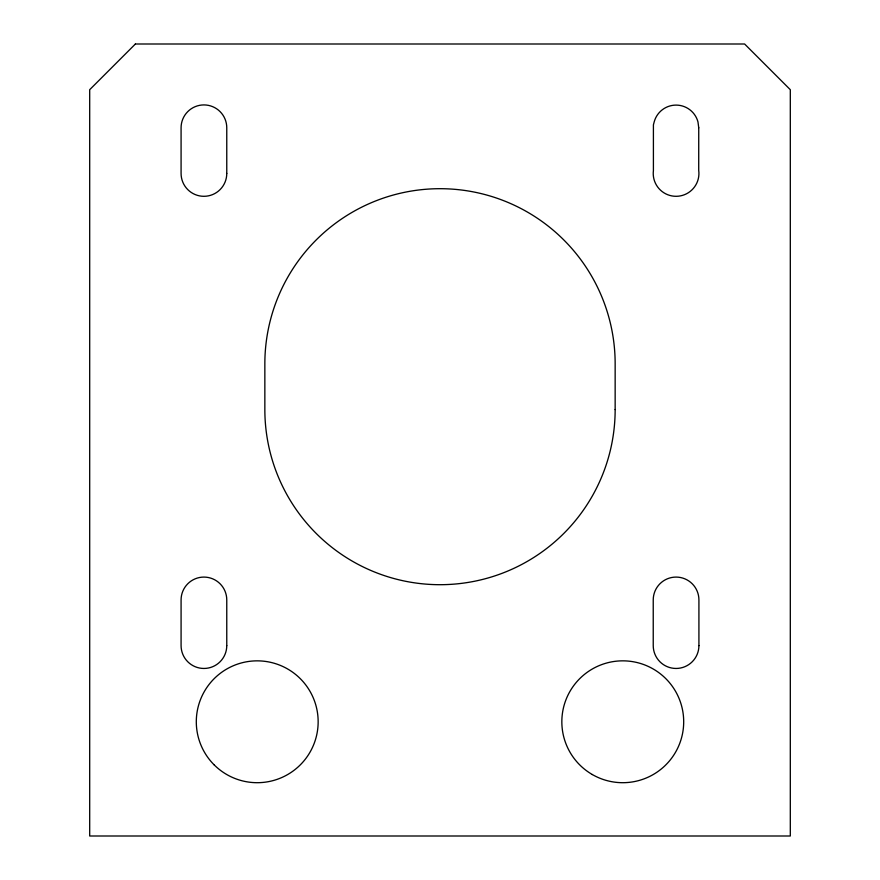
<?xml version="1.0" encoding="UTF-8"?>
<svg xmlns="http://www.w3.org/2000/svg" width="880" height="880" viewBox="0 0 880 880"><rect width="100%" height="100%" fill="white"/><g stroke="black" fill="none" stroke-linecap="round" stroke-linejoin="round"><path stroke-width="1.32" d="M698.742 127.765L698.72 170.39A22.847 22.847 0 0 1 676.159 196.306A22.847 22.847 0 0 1 653.411 170.566L653.411 124.872L654.192 121.902A22.66 22.66 0 0 1 697.972 121.902L698.742 127.765M135.388 44L89.694 89.694L89.694 836L790.306 836L790.306 89.694L744.612 44L135.388 44M698.918 645.612L698.918 599.918A22.847 22.847 0 0 0 676.082 577.082A22.847 22.847 0 0 0 653.235 599.918L653.235 645.612A22.847 22.847 0 0 0 676.082 668.459A22.847 22.847 0 0 0 698.918 645.612M615.153 409.541L615.153 363.847A175.153 175.153 0 0 0 440 188.694A175.153 175.153 0 0 0 264.847 363.847L264.847 409.541A175.153 175.153 0 0 0 440 584.694A175.153 175.153 0 0 0 615.153 409.541M226.765 173.459L226.765 127.765A22.847 22.847 0 0 0 203.918 104.918A22.847 22.847 0 0 0 181.082 127.765L181.082 173.459A22.847 22.847 0 0 0 203.918 196.306A22.847 22.847 0 0 0 226.765 173.459M226.765 645.612L226.765 599.918A22.847 22.847 0 0 0 203.918 577.082A22.847 22.847 0 0 0 181.082 599.918L181.082 645.612A22.847 22.847 0 0 0 203.918 668.459A22.847 22.847 0 0 0 226.765 645.612M214.148 764.852A60.918 60.918 0 0 0 316.074 737.539A60.918 60.918 0 0 0 241.461 662.926A60.918 60.918 0 0 0 214.148 764.852M592.306 774.532A60.918 60.918 0 0 0 683.694 721.765A60.918 60.918 0 0 0 592.306 669.009A60.918 60.918 0 0 0 592.306 774.532"/></g></svg>
